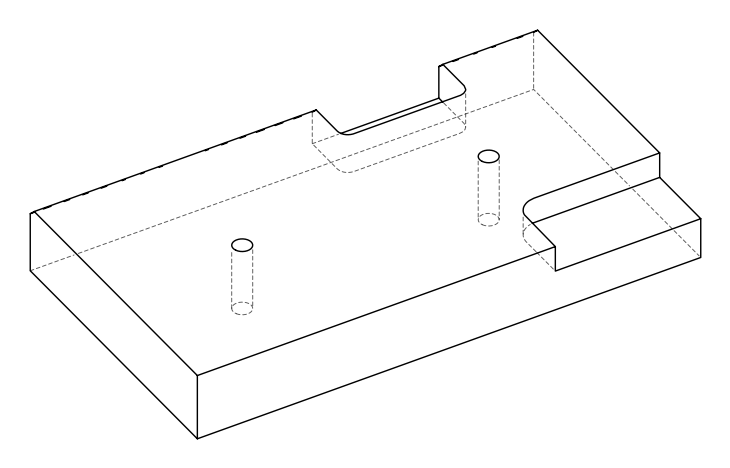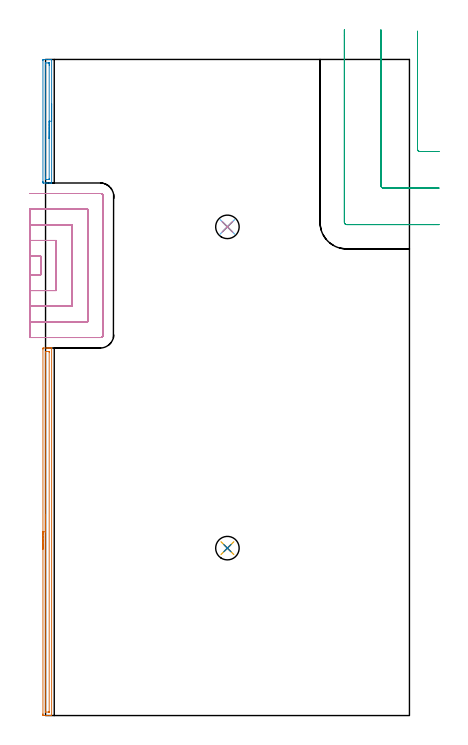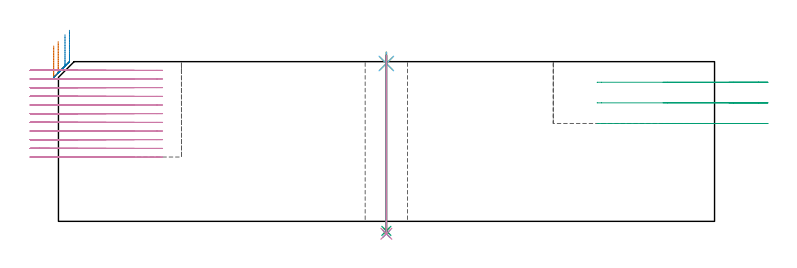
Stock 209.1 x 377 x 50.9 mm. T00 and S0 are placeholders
(PLAN: 10 operations, 7 tool changes, 27.7 min)
(1 AREA_MILL | FG_CHAMFER_SURFACE | UGT0205_001 | 3.56 min | 2684 mm3)
(2 AREA_MILL_1 | FG_CHAMFER_SURFACE_1 | UGT0205_001 | 1.32 min | 930 mm3)
(3 MILL_CORNER_NOTCH_RECTANGULAR | CORNER_NOTCH_RECTANGULAR | UGT0201_006 | Follow Part, ap 7, ae 75% | 2.45 min | 109270 mm3)
(4 MILL_SLOT | SLOT_PARTIAL_RECTANGULAR | NXT0201_011 | Follow Part, ap 3, ae 75% | 19.39 min | 112135 mm3)
(5 SPOT_DRILL | STEP1HOLE | NXT0321_9005460120000 | 0.03 min | 3 mm3)
(6 SPOT_DRILL_1 | STEP1HOLE_1 | NXT0321_9005460120000 | 0.03 min | 1 mm3)
(7 DRILL_THROUGH_HOLE_INTO_CENTER | STEP1HOLE | NXT0301_055 | 0.23 min | 2808 mm3)
(8 DRILL_TO_ENLARGE_THROUGH_HOLE | STEP1HOLE | NXT0301_102 | 0.23 min | 4461 mm3)
(9 DRILL_THROUGH_HOLE_INTO_CENTER_1 | STEP1HOLE_1 | NXT0301_055 | 0.23 min | 2814 mm3)
(10 DRILL_TO_ENLARGE_THROUGH_HOLE_1 | STEP1HOLE_1 | NXT0301_102 | 0.23 min | 4448 mm3)
(TOOL UGT0205_001 | Chamfer Mill 20 x 3 x 45 deg. | D20 FL50 Z2)
(TOOL UGT0201_006 | End Mill 28 mm | D28 FL25 Z2)
(TOOL NXT0201_011 | ENDMILL 12mm [2P460-1200-NA 1630] | D12 FL38 Z6)
(TOOL NXT0321_9005460120000 | NC Spot Drill, 142deg, 12mm, Carbide, Uncoated | D12 PA142 FL30 Z2)
(TOOL NXT0301_055 | Carbide Drill 8.4mm [860.1-0840-042A1-MM 2214] | D8.4 PA140 FL61 Z2)
(TOOL NXT0301_102 | Carbide Drill 13.5mm [860.1-1350-108A1-MM 2214] | D13.5 PA140 FL123 Z2)
(OP 1 AREA_MILL)
G17 G21 G94 G90
T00 M6
G54
G17 G0 G90 X-1.5 Y95.6 S1061 M3
G43 Z60.9 H0
Z55.9
G94 G1 Y95.638 Z55.028 F250.
Y95.752 Z54.163
Y95.941 Z53.312
Y96.203 Z52.48
Y96.537 Z51.674
Y96.94 Z50.9
Y97.408 Z50.164
Y97.94 Z49.472
Y98.529 Z48.829
Y99.172 Z48.24
Y99.864 Z47.708
Y100.6 Z47.24
Y101.374 Z46.837
Y102.18 Z46.503
Y103.012 Z46.241
Y103.863 Z46.052
Y104.728 Z45.938
Y105.6 Z45.9
Y210.581
X-1.498 Y210.906
X-1.493 Y211.19 Z45.903
X-1.18 Y211.2 Z46.216
X0.564 Z47.958
X1.099 Z48.496
X1.436 Z48.832
X1.971 Z49.367
X2.308 Z49.703
X2.982 Z50.382
X3.253 Z50.652
X3.378 Y211.198 Z50.77
X3.497 Y211.19 Z50.888
X3.5 Y211.027 Z50.9
Y0.173
X3.497 Y0.01 Z50.888
X3.378 Y0.002 Z50.77
X3.253 Y0. Z50.652
X2.982 Z50.382
X2.308 Z49.703
X1.099 Z48.496
X0.564 Z47.958
X-1.07 Z46.326
X-1.18 Y0.002 Z46.216
X-1.493 Y0.01 Z45.903
X-1.498 Y0.294 Z45.9
X-1.5 Y0.619
Y0.947
Y105.6
X-0.086 Z47.314
Y208.794
X-0.084 Y209.126 Z47.316
X-0.082 Y209.167 Z47.318
X-0.08 Y209.182 Z47.32
X-0.069 Y209.19 Z47.331
X0.035 Y209.196 Z47.435
X0.168 Y209.199 Z47.568
X1.913 Z49.313
X2.046 Y209.193 Z49.446
X2.071 Y209.191 Z49.471
X2.079 Y209.146 Z49.479
X2.083 Y209.024 Z49.483
X2.085 Y208.794 Z49.485
X2.086 Y2.406 Z49.486
X2.084 Y2.074 Z49.484
X2.082 Y2.033 Z49.482
X2.08 Y2.018 Z49.48
X2.069 Y2.01 Z49.469
X1.965 Y2.004 Z49.365
X1.832 Y2.001 Z49.232
X0.087 Z47.487
X-0.046 Y2.007 Z47.354
X-0.071 Y2.009 Z47.329
X-0.079 Y2.054 Z47.321
X-0.083 Y2.176 Z47.317
X-0.085 Y2.406 Z47.315
X-0.086 Y105.6 Z47.314
Y106.472 Z47.352
Y107.336 Z47.466
Y108.188 Z47.655
Y109.02 Z47.917
Y109.826 Z48.251
Y110.6 Z48.654
Y111.336 Z49.123
Y112.028 Z49.654
Y112.671 Z50.243
Y113.26 Z50.886
Y113.792 Z51.578
Y114.26 Z52.314
Y114.663 Z53.088
Y114.997 Z53.894
Y115.259 Z54.726
Y115.448 Z55.578
Y115.562 Z56.443
Y115.6 Z57.314
G0 Z60.9
M5
M2
(OP 2 AREA_MILL_1)
G17 G21 G94 G90
T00 M6
G54
G17 G0 G90 X3.5 Y351.5 S1061 M3
G43 Z60.9 H0
G94 G1 Y351.462 Z60.028 F250.
Y351.348 Z59.163
Y351.159 Z58.312
Y350.897 Z57.48
Y350.563 Z56.674
Y350.16 Z55.9
Y349.692 Z55.164
Y349.16 Z54.472
Y348.571 Z53.829
Y347.928 Z53.239
Y347.236 Z52.708
Y346.5 Z52.24
Y345.726 Z51.837
Y344.92 Z51.503
Y344.088 Z51.241
Y343.236 Z51.052
Y342.372 Z50.938
Y341.5 Z50.9
Y306.182
X3.497 Y306.01 Z50.888
X3.371 Y306.002 Z50.763
X3.24 Y306. Z50.639
X3.018 Z50.417
X2.308 Z49.703
X1.081 Z48.478
X0.564 Z47.958
X-0.049 Z47.346
X-1.07 Z46.326
X-1.18 Y306.002 Z46.216
X-1.493 Y306.01 Z45.903
X-1.498 Y306.303 Z45.9
X-1.5 Y306.629
Y306.957
Y376.371
X-1.498 Y376.697
X-1.493 Y376.99 Z45.903
X-1.18 Y377. Z46.216
X0.564 Z47.958
X1.953 Z49.349
X2.308 Z49.703
X3.018 Z50.417
X3.24 Z50.639
X3.371 Y376.998 Z50.763
X3.497 Y376.99 Z50.888
X3.5 Y376.818 Z50.9
Y341.5
X2.086 Z49.486
X2.085 Y308.646 Z49.485
X2.084 Y308.417 Z49.484
X2.08 Y308.085 Z49.48
X2.079 Y308.011 Z49.479
X1.978 Y308.006 Z49.378
X1.841 Y308.002 Z49.241
X0.564 Y308. Z47.964
X0.097 Y308.002 Z47.497
X-0.045 Y308.007 Z47.355
X-0.073 Y308.009 Z47.327
X-0.079 Y308.059 Z47.321
X-0.083 Y308.186 Z47.317
X-0.085 Y308.417 Z47.315
X-0.086 Y309.083 Z47.314
Y309.311
X-0.085 Y374.355 Z47.315
X-0.084 Y374.583 Z47.316
X-0.081 Y374.916 Z47.319
X-0.079 Y374.989 Z47.321
X0.022 Y374.994 Z47.422
X0.159 Y374.998 Z47.559
X1.436 Y375. Z48.836
X1.903 Y374.998 Z49.303
X2.045 Y374.993 Z49.445
X2.073 Y374.991 Z49.473
X2.079 Y374.941 Z49.479
X2.083 Y374.814 Z49.483
X2.084 Y374.583 Z49.484
X2.086 Y373.917 Z49.486
Y373.689
Y341.5
Y340.628 Z49.524
Y339.764 Z49.638
Y338.912 Z49.826
Y338.08 Z50.089
Y337.274 Z50.423
Y336.5 Z50.825
Y335.764 Z51.294
Y335.072 Z51.825
Y334.429 Z52.415
Y333.84 Z53.058
Y333.308 Z53.75
Y332.84 Z54.486
Y332.437 Z55.26
Y332.103 Z56.066
Y331.841 Z56.898
Y331.652 Z57.749
Y331.538 Z58.614
Y331.5 Z59.486
G0 Z60.9
M5
M2
(OP 3 MILL_CORNER_NOTCH_RECTANGULAR)
G17 G21 G94 G90
T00 M6
G54
G17 G0 G90 X213.7 Y393.223 S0 M3
G43 Z60.9 H0
Z44.333
G94 G1 Y390.223 F250.
Y325.494 F500.
G3 X215.094 Y324.1 R1.4
G1 X223.1
X226.1 F250.
G0 Z60.9
X192.7 Y394.
Z44.333
G1 Y391.
Y304.494 F500.
G3 X194.094 Y303.1 R1.4
G1 X223.1
X226.1 F250.
G0 Z60.9
X171.7 Y394.
Z44.333
G1 Y391.
Y283.495 F500.
G3 X173.095 Y282.1 R1.4
G1 X223.1
X226.1 F250.
G0 Z60.9
X213.7 Y393.223
Z37.767
G1 Y390.223
Y325.494 F500.
G3 X215.094 Y324.1 R1.4
G1 X223.1
X226.1 F250.
G0 Z60.9
X192.7 Y394.
Z37.767
G1 Y391.
Y304.494 F500.
G3 X194.094 Y303.1 R1.4
G1 X223.1
X226.1 F250.
G0 Z60.9
X171.7 Y394.
Z37.767
G1 Y391.
Y283.495 F500.
G3 X173.095 Y282.1 R1.4
G1 X223.1
X226.1 F250.
G0 Z60.9
X213.7 Y393.223
Z31.2
G1 Y390.223
Y325.494 F500.
G3 X215.094 Y324.1 R1.4
G1 X223.1
X226.1 F250.
G0 Z60.9
X192.7 Y394.
Z31.2
G1 Y391.
Y304.494 F500.
G3 X194.094 Y303.1 R1.4
G1 X223.1
X226.1 F250.
G0 Z60.9
X171.7 Y394.
Z31.2
G1 Y391.
Y283.495 F500.
G3 X173.095 Y282.1 R1.4
G1 X223.1
X226.1 F250.
G0 Z60.9
M5
M2
(OP 4 MILL_SLOT)
G17 G21 G94 G90
T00 M6
G54
G17 G0 G90 X-9. Y253.2 S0 M3
G43 Z60.9 H1
Z48.136
G94 G1 X-6. F250.
X-2.8 F500.
Y264.
X-6.
X-9. F250.
Y244.2
X-6.
X6.2 F500.
Y273.
X-6.
X-9. F250.
Y235.2
X-6.
X15.2 F500.
Y282.
X-6.
X-9. F250.
Y226.2
X-6.
X24.2 F500.
Y291.
X-6.
X-9. F250.
Y217.2
X-6.
X31.4 F500.
G3 X33.2 Y219. R1.8
G1 Y298.2
G3 X31.4 Y300. R1.8
G1 X-6.
X-9. F250.
G0 Y253.2 Z45.373
G1 X-6.
X-2.8 F500.
Y264.
X-6.
X-9. F250.
Y244.2
X-6.
X6.2 F500.
Y273.
X-6.
X-9. F250.
Y235.2
X-6.
X15.2 F500.
Y282.
X-6.
X-9. F250.
Y226.2
X-6.
X24.2 F500.
Y291.
X-6.
X-9. F250.
Y217.2
X-6.
X31.4 F500.
G3 X33.2 Y219. R1.8
G1 Y298.2
G3 X31.4 Y300. R1.8
G1 X-6.
X-9. F250.
G0 Y253.2 Z42.609
G1 X-6.
X-2.8 F500.
Y264.
X-6.
X-9. F250.
Y244.2
X-6.
X6.2 F500.
Y273.
X-6.
X-9. F250.
Y235.2
X-6.
X15.2 F500.
Y282.
X-6.
X-9. F250.
Y226.2
X-6.
X24.2 F500.
Y291.
X-6.
X-9. F250.
Y217.2
X-6.
X31.4 F500.
G3 X33.2 Y219. R1.8
G1 Y298.2
G3 X31.4 Y300. R1.8
G1 X-6.
X-9. F250.
G0 Y253.2 Z39.845
G1 X-6.
X-2.8 F500.
Y264.
X-6.
X-9. F250.
Y244.2
X-6.
X6.2 F500.
Y273.
X-6.
X-9. F250.
Y235.2
X-6.
X15.2 F500.
Y282.
X-6.
X-9. F250.
Y226.2
X-6.
X24.2 F500.
Y291.
X-6.
X-9. F250.
Y217.2
X-6.
X31.4 F500.
G3 X33.2 Y219. R1.8
G1 Y298.2
G3 X31.4 Y300. R1.8
G1 X-6.
X-9. F250.
G0 Y253.2 Z37.082
G1 X-6.
X-2.8 F500.
Y264.
X-6.
X-9. F250.
Y244.2
X-6.
X6.2 F500.
Y273.
X-6.
X-9. F250.
Y235.2
X-6.
X15.2 F500.
Y282.
X-6.
X-9. F250.
Y226.2
X-6.
X24.2 F500.
Y291.
X-6.
X-9. F250.
Y217.2
X-6.
X31.4 F500.
G3 X33.2 Y219. R1.8
G1 Y298.2
G3 X31.4 Y300. R1.8
G1 X-6.
X-9. F250.
G0 Y253.2 Z34.318
G1 X-6.
X-2.8 F500.
Y264.
X-6.
X-9. F250.
Y244.2
X-6.
X6.2 F500.
Y273.
X-6.
X-9. F250.
Y235.2
X-6.
X15.2 F500.
Y282.
X-6.
X-9. F250.
Y226.2
X-6.
X24.2 F500.
Y291.
X-6.
X-9. F250.
Y217.2
X-6.
X31.4 F500.
G3 X33.2 Y219. R1.8
G1 Y298.2
G3 X31.4 Y300. R1.8
G1 X-6.
X-9. F250.
G0 Y253.2 Z31.555
G1 X-6.
X-2.8 F500.
Y264.
X-6.
X-9. F250.
Y244.2
X-6.
X6.2 F500.
Y273.
X-6.
X-9. F250.
Y235.2
X-6.
X15.2 F500.
Y282.
X-6.
X-9. F250.
Y226.2
X-6.
X24.2 F500.
Y291.
X-6.
X-9. F250.
Y217.2
X-6.
X31.4 F500.
G3 X33.2 Y219. R1.8
G1 Y298.2
G3 X31.4 Y300. R1.8
G1 X-6.
X-9. F250.
G0 Y253.2 Z28.791
G1 X-6.
X-2.8 F500.
Y264.
X-6.
X-9. F250.
Y244.2
X-6.
X6.2 F500.
Y273.
X-6.
X-9. F250.
Y235.2
X-6.
X15.2 F500.
Y282.
X-6.
X-9. F250.
Y226.2
X-6.
X24.2 F500.
Y291.
X-6.
X-9. F250.
Y217.2
X-6.
X31.4 F500.
G3 X33.2 Y219. R1.8
G1 Y298.2
G3 X31.4 Y300. R1.8
G1 X-6.
X-9. F250.
G0 Y253.2 Z26.027
G1 X-6.
X-2.8 F500.
Y264.
X-6.
X-9. F250.
Y244.2
X-6.
X6.2 F500.
Y273.
X-6.
X-9. F250.
Y235.2
X-6.
X15.2 F500.
Y282.
X-6.
X-9. F250.
Y226.2
X-6.
X24.2 F500.
Y291.
X-6.
X-9. F250.
Y217.2
X-6.
X31.4 F500.
G3 X33.2 Y219. R1.8
G1 Y298.2
G3 X31.4 Y300. R1.8
G1 X-6.
X-9. F250.
G0 Y253.2 Z23.264
G1 X-6.
X-2.8 F500.
Y264.
X-6.
X-9. F250.
Y244.2
X-6.
X6.2 F500.
Y273.
X-6.
X-9. F250.
Y235.2
X-6.
X15.2 F500.
Y282.
X-6.
X-9. F250.
Y226.2
X-6.
X24.2 F500.
Y291.
X-6.
X-9. F250.
Y217.2
X-6.
X31.4 F500.
G3 X33.2 Y219. R1.8
G1 Y298.2
G3 X31.4 Y300. R1.8
G1 X-6.
X-9. F250.
G0 Y253.2 Z20.5
G1 X-6.
X-2.8 F500.
Y264.
X-6.
X-9. F250.
Y244.2
X-6.
X6.2 F500.
Y273.
X-6.
X-9. F250.
Y235.2
X-6.
X15.2 F500.
Y282.
X-6.
X-9. F250.
Y226.2
X-6.
X24.2 F500.
Y291.
X-6.
X-9. F250.
Y217.2
X-6.
X31.4 F500.
G3 X33.2 Y219. R1.8
G1 Y298.2
G3 X31.4 Y300. R1.8
G1 X-6.
X-9. F250.
G0 Z60.9
M5
M2
(OP 5 SPOT_DRILL)
G17 G21 G94 G90
T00 M6
G54
G17 G0 G90 X104.5 Y96.2 S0 M3
G43 Z60.9 H0
G94 G81 G98 Z50.31 F250. R53.9
G80
M5
M2
(OP 6 SPOT_DRILL_1)
G17 G21 G94 G90
T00 M6
G54
G17 G0 G90 X104.5 Y280.8 S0 M3
G43 Z60.9 H0
G94 G81 G98 Z50.31 F250. R53.9
G80
M5
M2
(OP 7 DRILL_THROUGH_HOLE_INTO_CENTER)
G17 G21 G94 G90
T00 M6
G54
G17 G0 G90 X104.5 Y96.2 S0 M3
G43 Z60.9 H1
G94 G73 G98 Z-3.029 F250. Q7.704 R52.9
G80
M5
M2
(OP 8 DRILL_TO_ENLARGE_THROUGH_HOLE)
G17 G21 G94 G90
T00 M6
G54
G17 G0 G90 X104.5 Y96.2 S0 M3
G43 Z60.9 H1
G94 G73 G98 Z-3.957 F250. Q10.971 R52.9
G80
M5
M2
(OP 9 DRILL_THROUGH_HOLE_INTO_CENTER_1)
G17 G21 G94 G90
T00 M6
G54
G17 G0 G90 X104.5 Y280.8 S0 M3
G43 Z60.9 H1
G94 G73 G98 Z-3.029 F250. Q7.704 R52.9
G80
M5
M2
(OP 10 DRILL_TO_ENLARGE_THROUGH_HOLE_1)
G17 G21 G94 G90
T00 M6
G54
G17 G0 G90 X104.5 Y280.8 S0 M3
G43 Z60.9 H1
G94 G73 G98 Z-3.957 F250. Q10.971 R52.9
G80
M5
M2
